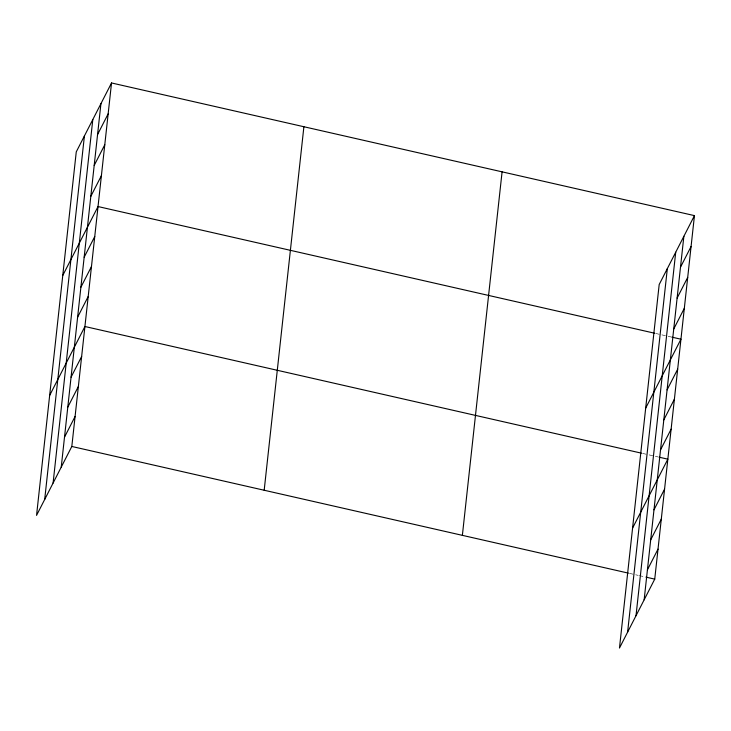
<?xml version="1.0" encoding="UTF-8"?>
<svg xmlns="http://www.w3.org/2000/svg" width="731" height="731" viewBox="0 0 731 731"><rect width="100%" height="100%" fill="white"/><g stroke="black" fill="none" stroke-linecap="round" stroke-linejoin="round"><path stroke-width="0.55" stroke-dasharray="3.65 2.74" d="M655.661 333.455L672.154 337.21M642.558 453.412L648.059 454.664M649.155 454.91L657.946 456.912M629.455 573.369L638.245 575.37M639.351 575.626L644.843 576.869"/><path stroke-width="1.1" d="M44.692 499.465L84.412 135.957M53.089 483.063L92.8 119.564M61.23 467.146L100.942 103.647M111.532 82.959L76.262 151.874L36.55 515.382L71.812 446.467L111.532 82.959L694.45 215.618L654.738 579.126L619.468 648.041L659.188 284.533L694.45 215.618M264.183 490.245L303.895 126.737M462.376 535.348L502.087 171.84M627.618 632.123L667.33 268.615M636.007 615.721L675.718 252.222M644.148 599.804L683.869 236.305M97.57 134.541L108.151 113.862M94.198 165.444L104.78 144.756M90.818 196.337L101.399 175.659M62.765 275.468L98.027 206.553L654.565 333.208M84.166 257.23L94.747 236.542M80.894 287.21L91.476 266.532M77.614 317.199L88.195 296.521M49.653 395.425L84.924 326.51L641.462 453.165M71.062 377.178L81.644 356.5M67.782 407.167L78.372 386.489M64.511 437.156L75.092 416.478M680.488 267.199L691.078 246.521M677.116 298.102L687.697 277.415M673.735 328.996L684.326 308.308M645.683 408.126L680.945 339.211L672.154 337.21M667.083 389.879L677.674 369.201M663.812 419.868L674.393 399.19M660.532 449.857L671.122 429.179M632.58 528.084L667.842 459.169L659.051 457.167M653.98 509.836L664.561 489.158M650.709 539.825L661.29 519.147M647.428 569.814L658.01 549.136M71.812 446.467L628.358 573.122M645.939 577.125L654.738 579.126"/></g></svg>
